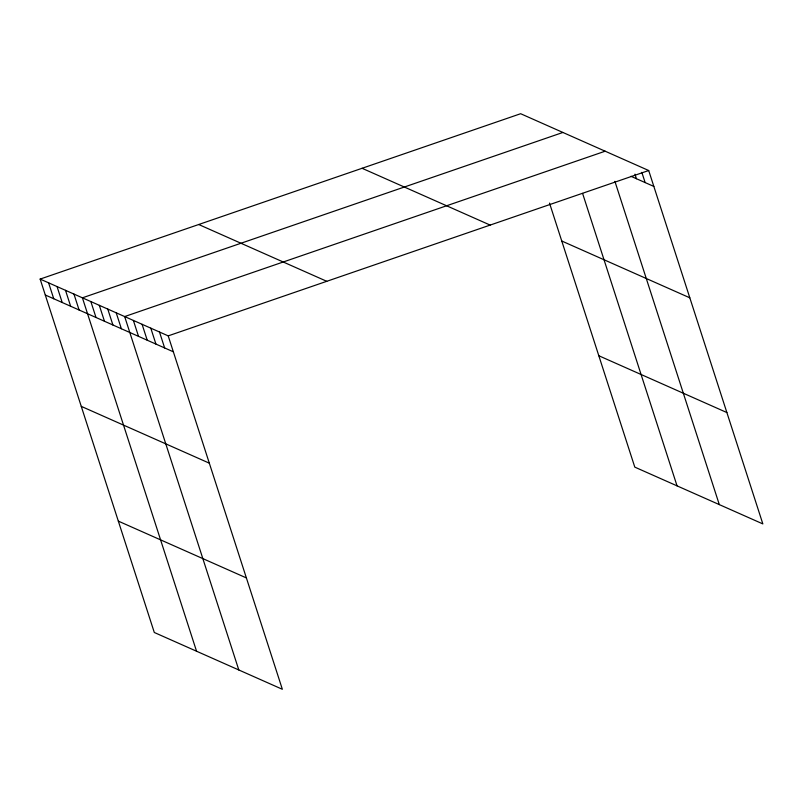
<?xml version="1.0" encoding="UTF-8"?>
<svg xmlns="http://www.w3.org/2000/svg" width="803" height="803" viewBox="0 0 803 803"><rect width="100%" height="100%" fill="white"/><g stroke="black" fill="none" stroke-linecap="round" stroke-linejoin="round"><path stroke-width="1.2" d="M40.15 279.083L168.208 335.875L282.355 689.285L154.296 632.483L40.15 279.083L520.645 113.715L648.704 170.517L762.85 523.917L634.792 467.125L549.513 203.099M562.903 132.455L82.408 297.823L196.554 651.233M605.161 151.205L124.666 316.563L238.812 669.973M168.208 335.875L648.704 170.517M630.987 176.299L653.843 186.437M561.759 241.01L689.817 297.813M362.083 168.289L490.141 225.081M598.827 355.749L726.876 412.551M198.712 224.509L326.771 281.311M45.289 295.002L173.348 351.804M81.264 406.368L209.322 463.17M118.322 521.117L246.38 577.919M641.828 172.344L645.14 182.572M634.962 174.161L636.428 178.718M614.897 181.348L719.307 504.605M582.587 193.403L677.049 485.865M159.496 332.02L164.645 347.94M150.793 328.156L155.933 344.075M142.081 324.292L147.23 340.211M133.378 320.427L138.517 336.357M116.214 312.819L121.363 328.738M107.763 309.065L112.912 324.994M99.311 305.321L104.46 321.24M90.859 301.567L96.009 317.496M73.956 294.069L79.095 309.998M65.505 290.325L70.644 306.244M57.053 286.581L62.192 302.5M48.602 282.827L53.741 298.746"/></g></svg>
